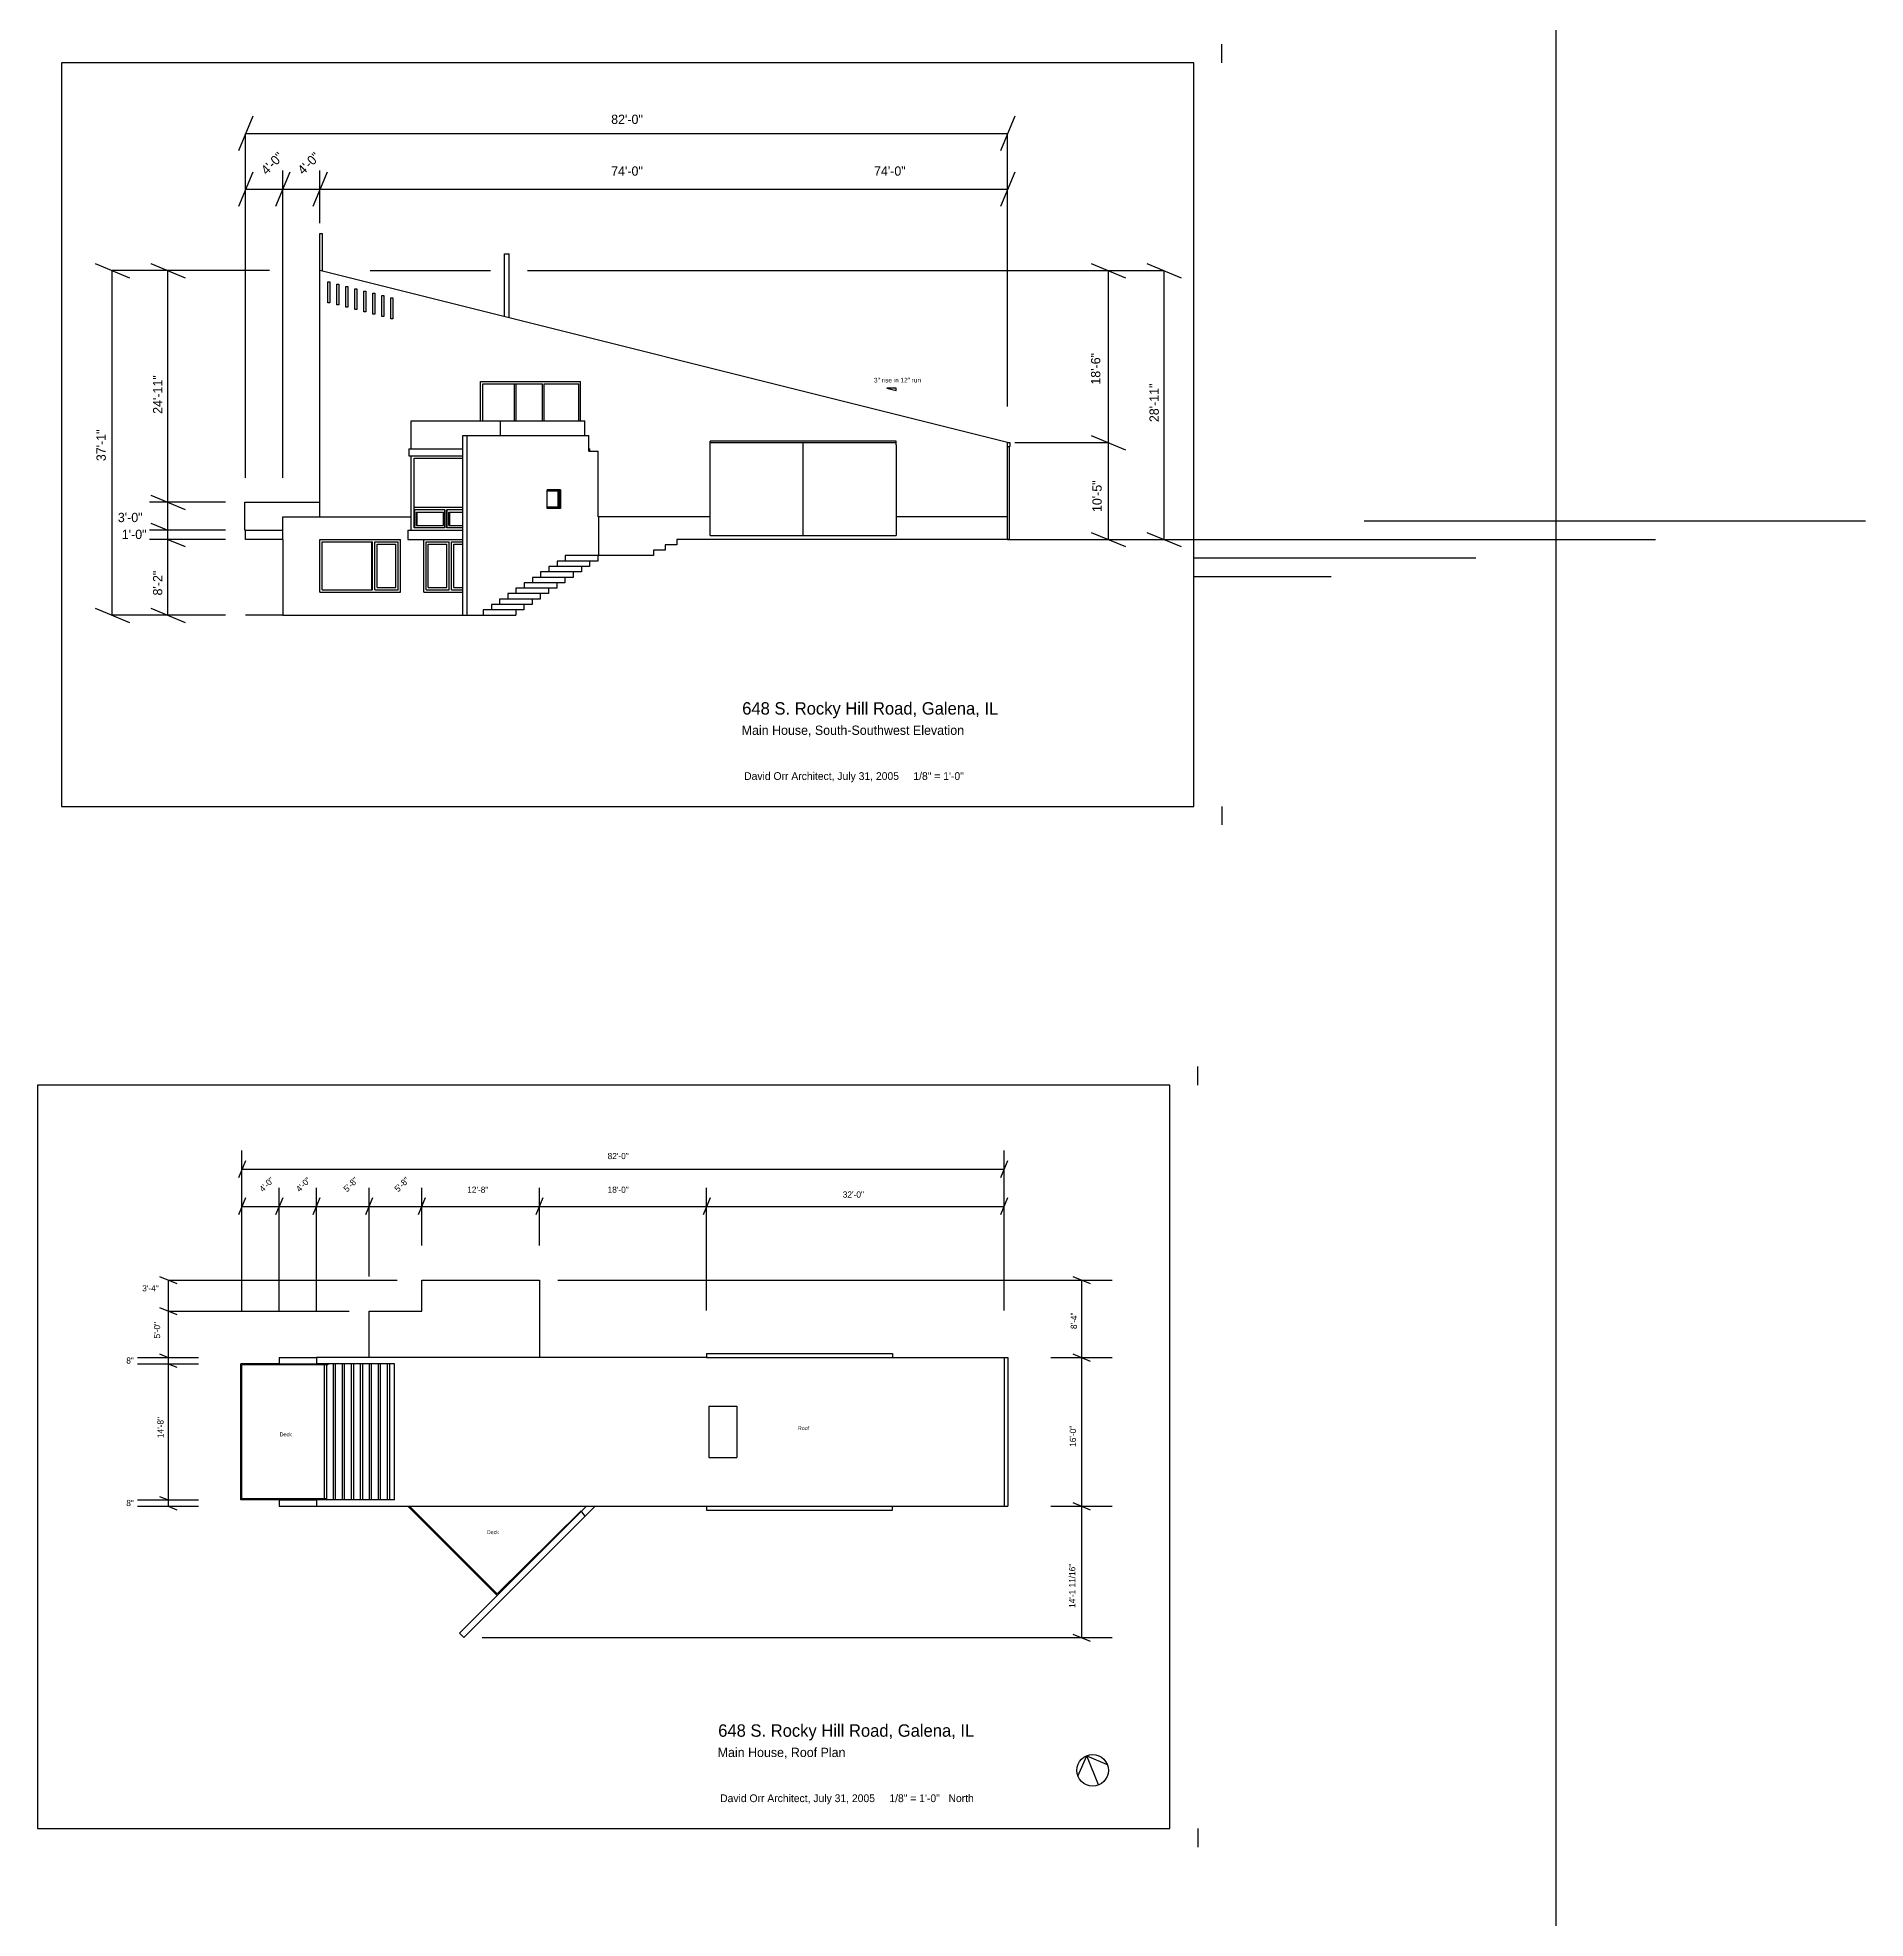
# Model space of a CAD drawing. Header units: inches. Extents: x -18614 to 1840, y -1744 to 7454.
# Drawn here: x -5585 to -3224, y 2001 to 4429 of the extents above; entities that cross this region are included whole.
import ezdxf

# ---------------------------------------------------------------- set-up
doc = ezdxf.new("R2010")
doc.units = ezdxf.units.IN
doc.header["$LTSCALE"] = 0.5
doc.header["$MEASUREMENT"] = 0
doc.linetypes.add('ACAD_ISO02W100', pattern=[15, 12, -3])
for name, color, linetype in [('A-Elev-North', 7, 'Continuous'), ('A-Elev-South', 7, 'Continuous'), ('A-glazing', 252, 'Continuous'), ('A-millwork', 252, 'Continuous'), ('A-roof', 253, 'Continuous'), ('A-soffit', 251, 'ACAD_ISO02W100'), ('A-walls', 7, 'Continuous'), ('border', 7, 'Continuous'), ('construction', 160, 'Continuous'), ('dimensions', 253, 'Continuous')]:
    doc.layers.add(name, color=color, linetype=linetype)

msp = doc.modelspace()

# ---------------------------------------------------------------- linework, layer by layer
at = {"layer": 'A-Elev-North'}
for p, q in [((-5220.1, 4128.3), (-5220.1, 4176.3)), ((-5220.1, 4176.3), (-5217.1, 4176.3)), ((-5217.1, 4176.3), (-5217.1, 4127.5))]:
    msp.add_line(p, q, dxfattribs=at)
at = {"layer": 'A-Elev-North', "color": 252}
for p, q in [((-5098.6, 3796.3, -15442.7), (-5098.6, 3886.3, -15442.7)), ((-5058.8, 3796.3, -30096.6), (-5058.8, 3819.3, -30227)), ((-5056.7, 3796.3, -30084.6), (-5056.7, 3819.3, -30215)), ((-5220.1, 3713.3, 7542.3), (-5220.1, 3781.3, 7542.3)), ((-5217.1, 3716.3, 7542.3), (-5217.1, 3778.3, 7542.3)), ((-5153.1, 3716.3, 0), (-5153.1, 3778.3, 0)), ((-5152.1, 3716.3, 0), (-5152.1, 3778.3, 0)), ((-5149.1, 3716.3), (-5149.1, 3778.3)), ((-5146.1, 3719.3), (-5146.1, 3775.3)), ((-5122.1, 3719.3), (-5122.1, 3775.3)), ((-5119.1, 3716.3), (-5119.1, 3778.3)), ((-5116.1, 3713.3, -30109.7), (-5116.1, 3781.3, -30109.7)), ((-5086.1, 3713.3, 15716.9), (-5086.1, 3781.3, 15716.9)), ((-5083.1, 3716.3, 15716.9), (-5083.1, 3778.3, 15716.9)), ((-5080.1, 3719.3, 15716.9), (-5080.1, 3775.3, 15716.9)), ((-5056.1, 3719.3, 15716.9), (-5056.1, 3775.3, 15716.9)), ((-5053.1, 3716.3, 15716.9), (-5053.1, 3778.3, 15716.9)), ((-5050.1, 3716.3, 15717), (-5050.1, 3778.3, 15717)), ((-5047.1, 3719.3, 15717), (-5047.1, 3775.3, 15717))]:
    msp.add_line(p, q, dxfattribs=at)
at = {"layer": 'A-Elev-North', "color": 251}
for p, q in [((-5097.5, 3796.3, -15442.7), (-5097.5, 3819.3, -15442.7)), ((-5095.4, 3799.3, -49440.1), (-5095.4, 3816.3, -49440.1)), ((-5095.4, 3816.3, -15442.7), (-5060.4, 3816.3, -47496.7)), ((-5094.3, 3799.3, -49440.1), (-5094.3, 3816.3, -49440.1)), ((-5060.4, 3799.3, -83437.4), (-5060.4, 3816.3, -83437.4)), ((-5055.6, 3796.3, -30084.6), (-5055.6, 3819.3, -30084.6)), ((-5053.5, 3816.3, -30084.6), (-5035.5, 3816.3, -46626.8)), ((-5053.5, 3799.3, -64081.9), (-5053.5, 3816.3, -64081.9)), ((-5052.5, 3799.3, -64081.9), (-5052.5, 3816.3, -64081.9)), ((-5095.4, 3799.3, -15442.7), (-5060.4, 3799.3, -47496.7)), ((-5053.5, 3799.3, -30084.6), (-5035.5, 3799.3, -46626.8))]:
    msp.add_line(p, q, dxfattribs=at)
at = {"layer": 'A-Elev-North', "color": 253}
for p, q in [((-5214.3, 2541, -15993.3), (-5214.3, 2717, -15993.3)), ((-5211.8, 2717, -15993.3), (-5211.8, 2541, -15993.3)), ((-5202.7, 2541, -15993.3), (-5202.7, 2717, -15993.3)), ((-5200.2, 2717, -15993.3), (-5200.2, 2541, -15993.3)), ((-5191.1, 2541, -15993.3), (-5191.1, 2717, -15993.3)), ((-5188.6, 2717, -15993.3), (-5188.6, 2541, -15993.3)), ((-5179.4, 2541, -15993.3), (-5179.4, 2717, -15993.3)), ((-5176.9, 2717, -15993.3), (-5176.9, 2541, -15993.3)), ((-5167.8, 2541, -15993.3), (-5167.8, 2717, -15993.3)), ((-5165.3, 2717, -15993.3), (-5165.3, 2541, -15993.3)), ((-5156.2, 2541, -15993.3), (-5156.2, 2717, -15993.3)), ((-5153.7, 2717, -15993.3), (-5153.7, 2541, -15993.3)), ((-5144.6, 2541, -15993.3), (-5144.6, 2717, -15993.3)), ((-5142.1, 2717, -15993.3), (-5142.1, 2541, -15993.3)), ((-5132.9, 2541, -15993.3), (-5132.9, 2717, -15993.3)), ((-5130.4, 2717, -15993.3), (-5130.4, 2541, -15993.3))]:
    msp.add_line(p, q, dxfattribs=at)
at = {"layer": 'A-Elev-North', "color": 253, "elevation": -5147.6}
for points in [[(-5207.2, 4113.9), (-5207.2, 4086.9), (-5209.7, 4086.9), (-5209.7, 4113.9)], [(-5195.6, 4111), (-5195.6, 4084), (-5198.1, 4084), (-5198.1, 4111)], [(-5184, 4108), (-5184, 4081), (-5186.5, 4081), (-5186.5, 4108)], [(-5172.3, 4105), (-5172.3, 4078), (-5174.8, 4078), (-5174.8, 4105)], [(-5160.7, 4102), (-5160.7, 4075), (-5163.2, 4075), (-5163.2, 4102)], [(-5149.1, 4099.1), (-5149.1, 4072.1), (-5151.6, 4072.1), (-5151.6, 4099.1)], [(-5137.5, 4096.1), (-5137.5, 4069.1), (-5140, 4069.1), (-5140, 4096.1)], [(-5125.8, 4093.1), (-5125.8, 4066.1), (-5128.3, 4066.1), (-5128.3, 4093.1)]]:
    msp.add_lwpolyline(points, close=True, dxfattribs=at)
at = {"layer": 'A-Elev-South', "color": 253}
for p, q in [((-5306.9, 4327.6), (-5325.3, 4283.2)), ((-4322.9, 4327.6), (-4341.3, 4283.2)), ((-5316.1, 4257.4), (-5316.1, 4305.4)), ((-5316.1, 4305.4), (-4332.1, 4305.4)), ((-4332.1, 4257.4), (-4332.1, 4305.4)), ((-5306.9, 4255.6), (-5325.3, 4211.2)), ((-5258.9, 4255.6), (-5277.3, 4211.2)), ((-5210.9, 4255.6), (-5229.3, 4211.2)), ((-5220.1, 4189.7), (-5220.1, 4257.4)), ((-4322.9, 4255.6), (-4341.3, 4211.2)), ((-5316.1, 4233.4), (-4332.1, 4233.4)), ((-5510.4, 4137.4), (-5466.1, 4119.1)), ((-5438.4, 4137.4), (-5394.1, 4119.1)), ((-4224.3, 4137.4), (-4180, 4119.1)), ((-4152.3, 4137.4), (-4108, 4119.1)), ((-5488.3, 3683.3), (-5488.3, 4128.3)), ((-5416.3, 3683.3), (-5416.3, 4128.3)), ((-4332.1, 3906.3), (-5220.1, 4128.3)), ((-5102.1, 3934.3, -15442.7), (-5010.5, 3934.3, -15442.7)), ((-5010.5, 3934.3), (-4878.2, 3934.3)), ((-4986.8, 3915.3, 0), (-4986.8, 3934.3, 0)), ((-4878.2, 3915.3), (-4878.2, 3934.3)), ((-5035.5, 3683.3, -15442.7), (-5035.5, 3915.3, -15442.7)), ((-5035.5, 3915.3, -22328), (-4873, 3915.3, -20666.7)), ((-5029.8, 3683.3), (-5029.8, 3915.3)), ((-4873, 3895.3), (-4873, 3915.3)), ((-4224.3, 3915.4), (-4180, 3897.1)), ((-5105.3, 3898.3, -15442.7), (-5035.5, 3898.3, -32614.7)), ((-5105.3, 3889.3, -15442.7), (-5035.5, 3889.3, -32614.7)), ((-4873, 3898.3, -15442.7), (-4871.4, 3898.3, -15442.7)), ((-4873, 3895.3, -15442.7), (-4860.8, 3895.3, -10326.7)), ((-4871.4, 3895.3, -15442.7), (-4871.4, 3898.3, -15442.7)), ((-4716.1, 3906.2), (-4716.1, 3908.2)), ((-4716.1, 3906.2), (-4476.1, 3906.2, 5147.6)), ((-4716.1, 3903.2), (-4716.1, 3906.2)), ((-4716.1, 3903.2), (-4716.1, 3903.2)), ((-4476.1, 3903.2, 5147.6), (-4476.1, 3908.2, 5147.6)), ((-4476.1, 3903.2, 5147.6), (-4476.1, 3786.3)), ((-4476.1, 3903.2, 5147.6), (-4476.1, 3903.2, 5147.6)), ((-4322.7, 3906.3), (-4202.2, 3906.3)), ((-5438.4, 3838.4, -5147.6), (-5394.1, 3820.1, -5147.6)), ((-4909.6, 3845.3), (-4926.6, 3845.3)), ((-4926.6, 3821.3, 2573.8), (-4926.6, 3845.3, 2573.8)), ((-4909.6, 3845.3), (-4909.6, 3821.3)), ((-4909.6, 3821.3), (-4926.6, 3821.3)), ((-5438.4, 3802.4, -5147.6), (-5416.3, 3793.3, -5147.6)), ((-5316.1, 3793.3, -21140.9), (-5268.1, 3793.3, -10845.7)), ((-5268.1, 3810.3, -10845.7), (-5102.1, 3810.3, -9488.4)), ((-5268.1, 3781.3, -3792.4), (-5268.1, 3810.3, -16232.3)), ((-5106.4, 3793.3, -15442.7), (-5035.5, 3793.3, -19746.9)), ((-4716.1, 3810.3), (-4860.8, 3810.3)), ((-4332.1, 3810.3, -4941.7), (-4476.1, 3810.3)), ((-4224.3, 3790.4, -5147.6), (-4180, 3772.1, -5147.6)), ((-4152.3, 3790.4, -5147.6), (-4108, 3772.1, -5147.6)), ((-5416.3, 3781.3), (-5394.1, 3772.1)), ((-5220.1, 3781.3, 7542.3), (-5116.1, 3781.3, 894.8)), ((-5106.4, 3781.3, -15442.7), (-5035.5, 3781.3, -19746.9)), ((-5106.4, 3781.3, 274.2), (-5102.1, 3781.3, 0)), ((-4882.5, 3746.3), (-4924.5, 3746.3)), ((-4871.9, 3753.3), (-4913.9, 3753.3)), ((-4861.3, 3760.3), (-4903.3, 3760.3)), ((-5217.1, 3716.3, -22759.2), (-5152.1, 3716.3, -26913.8)), ((-5149.1, 3716.3, -27105.6), (-5119.1, 3716.3, -29918)), ((-5146.1, 3719.3, -27297.3), (-5122.1, 3719.3, -29726.2)), ((-5083.1, 3716.3, -11388.6), (-5053.1, 3716.3, -14201)), ((-5080.1, 3719.3, -11580.4), (-5056.1, 3719.3, -14009.3)), ((-5050.1, 3716.3, -11388.6), (-5035.5, 3716.3, -12760.8)), ((-5047.1, 3719.3, -11580.4), (-5035.5, 3719.3, -12758.1)), ((-4924.9, 3718.3), (-4966.9, 3718.3)), ((-4914.3, 3725.3), (-4956.3, 3725.3)), ((-4903.7, 3732.3), (-4945.7, 3732.3)), ((-4893.1, 3739.3), (-4935.1, 3739.3)), ((-5510.4, 3692.4, -33902.1), (-5466.1, 3674.1, -33902.1)), ((-5438.4, 3692.4, -33902.1), (-5394.1, 3674.1, -33902.1)), ((-5220.1, 3713.3, -22567.4), (-5116.1, 3713.3, -30109.7)), ((-5086.1, 3713.3, -15415.5), (-5035.5, 3713.3, -18652.1)), ((-4956.7, 3697.3), (-4998.7, 3697.3)), ((-4946.1, 3704.3), (-4988.1, 3704.3)), ((-4935.5, 3711.3), (-4977.5, 3711.3)), ((-4956.7, 3690.3), (-5009.3, 3690.3)), ((-5320.7, 2944.1, -10845.7), (-5320.7, 2992.1, -10845.7)), ((-4336.7, 2944.1, -10845.7), (-4336.7, 2992.1, -10845.7)), ((-5316.1, 2979.1, -10845.7), (-5325.3, 2957, -10845.7)), ((-5320.7, 2968.1, -10845.7), (-4336.7, 2968.1, -10845.7)), ((-4332.1, 2979.1, -10845.7), (-4341.3, 2957, -10845.7)), ((-5224.7, 2785.6, -10845.7), (-5224.7, 2944.1, -10845.7)), ((-5156.7, 2829.5, -10845.7), (-5156.7, 2944.1, -10845.7)), ((-5088.7, 2869.6, -10845.7), (-5088.7, 2944.1, -10845.7)), ((-4936.7, 2869.6, -10845.7), (-4936.7, 2944.1, -10845.7)), ((-4720.7, 2785.6, -10845.7), (-4720.7, 2944.1, -10845.7)), ((-5316.1, 2931.1, -10845.7), (-5325.3, 2909, -10845.7)), ((-5320.7, 2920.1, -10845.7), (-4336.7, 2920.1, -10845.7)), ((-5268.1, 2931.1, -10845.7), (-5277.3, 2909, -10845.7)), ((-5220.1, 2931.1, -10845.7), (-5229.3, 2909, -10845.7)), ((-5152.1, 2931.1, -10845.7), (-5161.3, 2909, -10845.7)), ((-5084.1, 2931.1, -10845.7), (-5093.3, 2909, -10845.7)), ((-4932.1, 2931.1, -10845.7), (-4941.3, 2909, -10845.7)), ((-4716.1, 2931.1, -10845.7), (-4725.3, 2909, -10845.7)), ((-4332.1, 2931.1, -10845.7), (-4341.3, 2909, -10845.7)), ((-5427.2, 2829.6, -10845.7), (-5405, 2820.4, -10845.7)), ((-5416.1, 2825, -10845.7), (-5120.5, 2825, -10845.7)), ((-4912.7, 2825, -10845.7), (-4197.3, 2825, -10845.7)), ((-4247.8, 2829.6, -10845.7), (-4225.6, 2820.4, -10845.7)), ((-5427.2, 2789.6, -10845.7), (-5405, 2780.4, -10845.7)), ((-5416.1, 2785, -10845.7), (-5182.2, 2785, -10845.7)), ((-5455.5, 2725, -10845.7), (-5376.7, 2725, -10845.7)), ((-5427.2, 2729.6, -10845.7), (-5416.1, 2725, -10845.7)), ((-5272.7, 2725, -10845.7), (-5224.7, 2725, -15977.9)), ((-4276.1, 2725, -10845.7), (-4197.3, 2725, -10845.7)), ((-4247.8, 2729.6, -10845.7), (-4225.6, 2720.4, -10845.7)), ((-5455.5, 2717, -10845.7), (-5376.7, 2717, -10845.7)), ((-5416.1, 2717, -10845.7), (-5405, 2712.4, -10845.7)), ((-5272.7, 2717, -10845.7), (-5224.7, 2717, -15977.9)), ((-5455.5, 2541, -10845.7), (-5376.7, 2541, -10845.7)), ((-5455.5, 2533, -10845.7), (-5376.7, 2533, -10845.7)), ((-5427.2, 2545.6, -10845.7), (-5416.1, 2541, -10845.7)), ((-5416.1, 2533, -10845.7), (-5405, 2528.4, -10845.7)), ((-5272.7, 2541, -10845.7), (-5224.7, 2541, -10845.7)), ((-5272.7, 2533, -10845.7), (-5224.7, 2533, -10845.7)), ((-4276.1, 2533, -10845.7), (-4197.3, 2533, -10845.7)), ((-4247.8, 2537.6, -10845.7), (-4225.6, 2528.4, -10845.7)), ((-5010.4, 2363.3, -10845.7), (-4197.3, 2363.3, -10845.7)), ((-4247.8, 2367.9, -10845.7), (-4225.6, 2358.7, -10845.7))]:
    msp.add_line(p, q, dxfattribs=at)
at = {"layer": 'A-Elev-South', "color": 252}
for p, q in [((-5316.1, 3860.6), (-5316.1, 4257.4)), ((-5268.1, 3860.6), (-5268.1, 4257.4)), ((-4332.1, 3953), (-4332.1, 4257.4)), ((-5012.8, 3985.3, -15442.7), (-4883.8, 3985.3, -15442.7)), ((-5012.8, 3934.3, -15442.7), (-5012.8, 3985.3, -15442.7)), ((-4883.8, 3934.3), (-4883.8, 3985.3)), ((-5009.8, 3982.3, -15442.7), (-4966.8, 3982.3, 753.3)), ((-5009.8, 3934.3, -15442.7), (-5009.8, 3982.3, -15442.7)), ((-4968.8, 3934.3), (-4968.8, 3982.3)), ((-4966.8, 3982.3), (-4932.7, 3982.3)), ((-4966.8, 3934.3), (-4966.8, 3982.3)), ((-4932.7, 3934.3), (-4932.7, 3982.3)), ((-4930.7, 3982.3), (-4885.8, 3982.3, -15442.7)), ((-4930.7, 3934.3), (-4930.7, 3982.3)), ((-4885.8, 3934.3), (-4885.8, 3982.3)), ((-4332.1, 3906.3), (-4329.1, 3906.3)), ((-4332.1, 3901.3), (-4329.1, 3901.3)), ((-4330.1, 3901.3), (-4330.1, 3781.3, -5147.6)), ((-4329.1, 3906.3), (-4329.1, 3901.3)), ((-4912.4, 3843.7, 152.4), (-4926.6, 3843.7, 2316.2)), ((-4912.4, 3822.8, -257.6), (-4912.4, 3843.7, -257.6)), ((-5035.5, 3822.3, -19661.2), (-5098.6, 3822.3, -15442.7)), ((-5058.8, 3819.3, -15442.7), (-5098.6, 3819.3, -15442.7)), ((-5035.5, 3819.3, -33196.2), (-5056.7, 3819.3, -30084.6)), ((-4912.4, 3822.8, 152.4), (-4926.6, 3822.8, 2316.2)), ((-5058.8, 3796.3, -15442.7), (-5098.6, 3796.3, -15442.7)), ((-5035.5, 3796.3, -33196.2), (-5056.7, 3796.3, -30084.6)), ((-5217.1, 3778.3, 7350.5), (-5152.1, 3778.3, 3195.9)), ((-5149.1, 3778.3, 3004.1), (-5119.1, 3778.3, 191.8)), ((-5146.1, 3775.3, 2812.4), (-5122.1, 3775.3, 383.5)), ((-5083.1, 3778.3, 18721.1), (-5053.1, 3778.3, 15908.7)), ((-5080.1, 3775.3, 18529.3), (-5056.1, 3775.3, 16100.5)), ((-5050.1, 3778.3, 18721.1), (-5035.5, 3778.3, 17348.9)), ((-5047.1, 3775.3, 18529.3), (-5035.5, 3775.3, 17351.6)), ((-4332.1, 3781.3), (-3495.7, 3781.3)), ((-5320.7, 2785.6, -10845.7), (-5320.7, 2944.1, -10845.7)), ((-5272.7, 2785.6, -10845.7), (-5272.7, 2944.1, -10845.7)), ((-4336.7, 2785.6, -10845.7), (-4336.7, 2944.1, -10845.7))]:
    msp.add_line(p, q, dxfattribs=at)
at = {"layer": 'A-Elev-South', "color": 7}
for p, q in [((-4981.9, 4068.7), (-4981.9, 4150.2)), ((-4981.9, 4150.2), (-4975.9, 4150.2)), ((-4975.9, 4067.2), (-4975.9, 4150.2)), ((-5220.1, 3810.3), (-5220.1, 4128.3)), ((-5317.1, 3793.3, -15993.3), (-5317.1, 3829.3, -15993.3)), ((-5317.1, 3829.3, -15993.3), (-5220.1, 3829.3, -5147.6)), ((-5317.1, 3829.3, -15993.3), (-5241.4, 3829.3, -5147.6)), ((-5316.1, 3793.3, -15993.3), (-5317.1, 3793.3, -15921.8)), ((-5316.1, 3781.3, -10845.7), (-5316.1, 3793.3, -15993.3)), ((-5268.1, 3781.3, -3792.4), (-5316.1, 3781.3, -10845.7)), ((-4774.4, 3767.3), (-4789.4, 3767.3, 2864.1)), ((-4789.4, 3767.3), (-4789.4, 3760.3)), ((-4774.4, 3774.3), (-4774.4, 3767.3)), ((-4767.4, 3774.3), (-4774.4, 3774.3)), ((-4759.4, 3774.3), (-4767.4, 3774.3)), ((-4759.4, 3781.3), (-4759.4, 3774.3)), ((-4882.5, 3746.3), (-4882.5, 3739.3)), ((-4871.9, 3746.3), (-4882.5, 3746.3)), ((-4871.9, 3753.3), (-4871.9, 3746.3)), ((-4861.3, 3753.3), (-4871.9, 3753.3)), ((-4789.4, 3760.3, 10246.8), (-4866.8, 3760.3, 5099.2)), ((-4861.3, 3760.3), (-4861.3, 3753.3)), ((-4924.9, 3718.3), (-4924.9, 3711.3)), ((-4914.3, 3718.3), (-4924.9, 3718.3)), ((-4914.3, 3725.3), (-4914.3, 3718.3)), ((-4903.7, 3725.3), (-4914.3, 3725.3)), ((-4903.7, 3732.3), (-4903.7, 3725.3)), ((-4893.1, 3732.3), (-4903.7, 3732.3)), ((-4893.1, 3739.3), (-4893.1, 3732.3)), ((-4882.5, 3739.3), (-4893.1, 3739.3)), ((-4946.1, 3697.3), (-4956.7, 3697.3)), ((-4956.7, 3697.3), (-4956.7, 3690.3)), ((-4946.1, 3704.3), (-4946.1, 3697.3)), ((-4935.5, 3704.3), (-4946.1, 3704.3)), ((-4935.5, 3711.3), (-4935.5, 3704.3)), ((-4924.9, 3711.3), (-4935.5, 3711.3)), ((-5268.1, 3683.3, -33902.1), (-5316.1, 3683.3, -40955.4)), ((-5268.1, 3683.3, -33902.1), (-4967.3, 3683.3, 11357.2)), ((-4967.3, 3690.3), (-4967.3, 3683.3)), ((-5040, 2369, -10845.7), (-5034.4, 2363.3, -10845.7))]:
    msp.add_line(p, q, dxfattribs=at)
at = {"layer": 'A-Elev-South', "color": 251}
for p, q in [((-5102.1, 3898.3, -15442.7), (-5102.1, 3934.3, -15442.7)), ((-5105.3, 3898.3, -15442.7), (-5105.3, 3889.3, -15442.7)), ((-5102.1, 3793.3, -15442.7), (-5102.1, 3889.3, -15442.7)), ((-4860.8, 3810.3, -10326.7), (-4860.8, 3895.3, -10326.7)), ((-4476.1, 3908.2, 5147.6), (-4716.1, 3908.2)), ((-4911.4, 3821.3, -257.6), (-4911.4, 3845.3, -257.6)), ((-5106.4, 3793.3, -15442.7), (-5106.4, 3781.3, -15442.7)), ((-4860.1, 3760.3), (-4860.1, 3810.3)), ((-4924.5, 3746.3), (-4924.5, 3739.3)), ((-4913.9, 3753.3), (-4913.9, 3746.3)), ((-4903.3, 3760.3), (-4903.3, 3753.3)), ((-4966.9, 3718.3), (-4966.9, 3711.3)), ((-4956.3, 3725.3), (-4956.3, 3718.3)), ((-4945.7, 3732.3), (-4945.7, 3725.3)), ((-4935.1, 3739.3), (-4935.1, 3732.3)), ((-4998.7, 3697.3), (-4998.7, 3690.3)), ((-4988.1, 3704.3), (-4988.1, 3697.3)), ((-4977.5, 3711.3), (-4977.5, 3704.3)), ((-5009.3, 3690.3), (-5009.3, 3683.3))]:
    msp.add_line(p, q, dxfattribs=at)
at = {"layer": 'A-Elev-South'}
for p, q in [((-4716.1, 3786.3), (-4716.1, 3903.2)), ((-4596.1, 3786.3), (-4596.1, 3906.2)), ((-4332.1, 3786.3), (-4332.1, 3906.3)), ((-4332.1, 3781.3), (-4332.1, 3894.3)), ((-5268.1, 3781.3, -550.6), (-5268.1, 3683.3, -550.6)), ((-4330.1, 3781.3, 0), (-4759.4, 3781.3, 5147.6)), ((-4716.1, 3786.3), (-4476.1, 3786.3))]:
    msp.add_line(p, q, dxfattribs=at)
at = {"layer": 'A-Elev-South', "color": 250}
msp.add_line((-4910.7, 3821.3), (-4910.7, 3845.3), dxfattribs=at)
at = {"layer": 'A-Elev-South', "color": 126}
for p, q in [((-3871.6, 3805.3, -10295.1), (-3224.5, 3805.3, -10295.1)), ((-4091.6, 3757.3), (-3727.6, 3757.3)), ((-4091.6, 3733.3), (-3914.3, 3733.3))]:
    msp.add_line(p, q, dxfattribs=at)
at = {"layer": 'A-glazing'}
for p, q in [((-5098.6, 3886.3, -41180.5), (-5035.5, 3886.3, -45570.1)), ((-5272.7, 2717, -10845.7), (-5320.7, 2717, -10845.7)), ((-4717.7, 2662, -10845.7), (-4681.7, 2662, -10845.7)), ((-4717.7, 2596, -10845.7), (-4681.7, 2596, -10845.7)), ((-4991.3, 2417.7, -10845.7), (-5106.7, 2533, -10845.7))]:
    msp.add_line(p, q, dxfattribs=at)
at = {"layer": 'A-millwork'}
for p, q in [((-5272.7, 2717, -10845.7), (-5322.2, 2717, -10845.7)), ((-5322.2, 2541, -10845.7), (-5322.2, 2717, -10845.7)), ((-5210, 2715.5, -15993.3), (-5320.7, 2715.5, -10845.7)), ((-5320.7, 2542.5, -10845.7), (-5320.7, 2715.5, -10845.7)), ((-5210, 2717, -15993.3), (-5210, 2715.5, -15993.3)), ((-4717.7, 2662, -10845.7), (-4717.7, 2596, -10845.7)), ((-4681.7, 2662, -10845.7), (-4681.7, 2596, -10845.7)), ((-5272.7, 2541, -10845.7), (-5322.2, 2541, -10845.7)), ((-5212.2, 2542.5, -10845.7), (-5320.7, 2542.5, -10845.7)), ((-5212.2, 2542.5, -10845.7), (-5212.2, 2541, -10845.7)), ((-4991.3, 2419.9, -10845.7), (-5104.5, 2533.1, -10845.7)), ((-4882.8, 2526.8, -10845.7), (-4991.3, 2419.9, -10845.7))]:
    msp.add_line(p, q, dxfattribs=at)
at = {"layer": 'A-roof'}
for p, q in [((-4720.7, 2730, -10845.7), (-4720.7, 2725, -10845.7)), ((-4720.7, 2730, -10845.7), (-4480.7, 2730, -10845.7)), ((-4720.7, 2725, -10845.7), (-4336.7, 2725, -10845.7)), ((-4480.7, 2730, -10845.7), (-4480.7, 2725, -10845.7)), ((-4336.7, 2725, -10845.7), (-4331.7, 2725, -10845.7)), ((-4336.7, 2725, -10845.7), (-4336.7, 2533, -10845.7)), ((-4331.7, 2725, -10845.7), (-4331.7, 2533, -10845.7)), ((-4720.7, 2533, -10845.7), (-4336.7, 2533, -10845.7)), ((-4720.7, 2533, -10845.7), (-4720.7, 2528, -10845.7)), ((-4720.7, 2528, -10845.7), (-4480.7, 2528, -10845.7)), ((-4480.7, 2528, -10845.7), (-4480.7, 2533, -10845.7)), ((-4336.7, 2533, -10845.7), (-4331.7, 2533, -10845.7))]:
    msp.add_line(p, q, dxfattribs=at)
at = {"layer": 'A-walls', "color": 253}
for p, q in [((-4476.1, 3976.5), (-4488.1, 3976.5)), ((-4488.1, 3976.5), (-4476.1, 3973.5, 5147.6)), ((-4476.1, 3973.5, 5147.6), (-4476.1, 3976.5, 5147.6)), ((-5416.1, 2825, -10845.7), (-5416.1, 2533, -10845.7)), ((-4236.7, 2825, -10845.7), (-4236.7, 2363.3, -10845.7)), ((-5272.7, 2725, -15993.3), (-5272.7, 2717, -15993.3)), ((-5272.7, 2541, -10845.7), (-5272.7, 2533, -10845.7)), ((-5040, 2369, -10845.7), (-4876, 2533, -10845.7)), ((-4881.7, 2525.8, -10845.7), (-4882.8, 2526.8, -10845.7))]:
    msp.add_line(p, q, dxfattribs=at)
at = {"layer": 'A-walls'}
for p, q in [((-5088.7, 2825, -10845.7), (-4936.7, 2825, -10845.7)), ((-5088.7, 2785, -10845.7), (-5088.7, 2825, -10845.7)), ((-4936.7, 2825, -10845.7), (-4936.7, 2725, -10845.7)), ((-5156.7, 2785, -10845.7), (-5088.7, 2785, -10845.7)), ((-5156.7, 2725, -10845.7), (-5156.7, 2785, -10845.7)), ((-5224.7, 2725, -10845.7), (-5224.7, 2717, -10845.7)), ((-4720.7, 2725, -10845.7), (-5224.7, 2725, -10845.7)), ((-5123.6, 2717, -10845.7), (-5224.7, 2717, -16132.2)), ((-5123.6, 2541, -10845.7), (-5123.6, 2717, -10845.7)), ((-5224.7, 2541, -10845.7), (-5224.7, 2533, -10845.7)), ((-5123.6, 2541, -10845.7), (-5224.7, 2541, -10845.7)), ((-5224.7, 2533, -10845.7), (-4720.7, 2533, -10845.7))]:
    msp.add_line(p, q, dxfattribs=at)
at = {"layer": 'A-walls', "color": 254}
for p, q in [((-4877.6, 2520.1, -10845.7), (-4881.7, 2525.8, -10845.7)), ((-4864.7, 2533, -10845.7), (-4877.6, 2520.1, -10845.7)), ((-4877.6, 2520.1, -10845.7), (-5034.4, 2363.3, -10845.7))]:
    msp.add_line(p, q, dxfattribs=at)
at = {"layer": 'border'}
for p, q in [((-4241.3, 2184.3), (-4230, 2210.8)), ((-4241.3, 2184.3), (-4230, 2210.8)), ((-4230, 2210.8), (-4203.5, 2199.6)), ((-4214.8, 2173.1), (-4230, 2210.8)), ((-4214.8, 2173.1), (-4230, 2210.8)), ((-4230, 2210.8), (-4203.5, 2199.6))]:
    msp.add_line(p, q, dxfattribs=at)
for points in [[(-5553.6, 4396.6), (-5553.6, 3436.6), (-4091.6, 3436.6), (-4091.6, 4396.6), (-5553.6, 4396.6)], [(-5584.6, 3076.8), (-5584.6, 2116.8), (-4122.6, 2116.8), (-4122.6, 3076.8), (-5584.6, 3076.8)]]:
    msp.add_lwpolyline(points, close=True, dxfattribs=at)
at = {"layer": 'construction'}
for p, q in [((-3624.4, 4781.6), (-3624.4, 1537.5)), ((-4055.6, 4396.6), (-4055.6, 4420.6)), ((-4055.6, 3436.6), (-4055.6, 3412.6)), ((-4086.6, 3076.8), (-4086.6, 3100.8)), ((-4086.6, 2116.8), (-4086.6, 2092.8))]:
    msp.add_line(p, q, dxfattribs=at)
at = {"layer": 'dimensions'}
for p, q in [((-5285.2, 4128.3), (-5488.3, 4128.3)), ((-5155, 4128.3), (-4999.9, 4128.3)), ((-4951.9, 4128.3), (-4130.2, 4128.3)), ((-4202.2, 4128.3, 346.9), (-4202.2, 3781.3, -5147.6)), ((-4130.2, 4128.3, 346.9), (-4130.2, 3781.3, -5147.6)), ((-5342, 3829.3, -5147.6), (-5440.3, 3829.3, -5147.6)), ((-5342, 3793.3, -5147.6), (-5440.3, 3793.3, -5147.6)), ((-5342, 3781.3), (-5440.3, 3781.3)), ((-5342, 3683.3, -33902.1), (-5488.3, 3683.3, -33902.1))]:
    msp.add_line(p, q, dxfattribs=at)
msp.add_circle((-4222.4, 2191.9), 20.4, dxfattribs=at)
msp.add_circle((-4222.4, 2191.9), 20.4, dxfattribs=at)

# ---------------------------------------------------------------- texts
at = {"layer": 'A-soffit', "color": 7}
for s, p in [('Deck', (-5272.1, 2623.2, -10845.7)), ('Roof', (-4602.9, 2631.3, -10845.7)), ('Deck', (-5004.6, 2496.9, -10845.7))]:
    msp.add_text(s, height=5, dxfattribs=at).set_placement(p)
at = {"layer": 'construction', "color": 7}
for s, height, p in [('82\'-0"', 12, (-4844, 4317.7, -5147.6)), ('74\'-0"', 12, (-4844, 4250.9, -5147.6)), ('74\'-0"', 12, (-4504.6, 4250.9, -5147.6)), ('3" rise in 12" run', 6, (-4504.6, 3983.9, -5147.6)), ('3\'-0"', 12, (-5481, 3803.6, -5147.6)), ('1\'-0"', 12, (-5475.9, 3781.8, -25737.8)), ('648 S. Rocky Hill Road, Galena, IL', 16, (-4674.8, 3555.1, -15993.3)), ('648 S. Rocky Hill Road, Galena, IL', 16, (-4674.8, 3555.1, -15993.3)), ('Main House, South-Southwest Elevation', 12, (-4675.5, 3528.9, -15993.3)), ('David Orr Architect, July 31, 2005     1/8" = 1\'-0"', 10, (-4672.3, 3470.7, -15993.3)), ('82\'-0"', 8, (-4848.6, 2981.1, -15993.3)), ('12\'-8"', 8, (-5029.9, 2937.6, -15993.3)), ('18\'-0"', 8, (-4848.6, 2937.6, -15993.3)), ('32\'-0"', 8, (-4544.9, 2931.4, -15993.3)), ('3\'-4"', 8, (-5449.5, 2810.3, -15993.3)), ('8"', 8, (-5470.1, 2717.1, -15993.3)), ('8"', 8, (-5470.1, 2533.1, -15993.3)), ('648 S. Rocky Hill Road, Galena, IL', 16, (-4705.8, 2235.3, -15993.3)), ('648 S. Rocky Hill Road, Galena, IL', 16, (-4705.8, 2235.3, -15993.3)), ('Main House, Roof Plan', 12, (-4706.5, 2209.1, -15993.3)), ('David Orr Architect, July 31, 2005     1/8" = 1\'-0"   North', 10, (-4703.3, 2150.9, -15993.3))]:
    msp.add_text(s, height=height, dxfattribs=at).set_placement(p)
for s, height, rotation, p in [('4\'-0"', 12, 45, (-5288.9, 4251.3, -5147.6)), ('4\'-0"', 12, 45, (-5241.7, 4251.3, -5147.6)), ('18\'-6"', 12, 90, (-4212.4, 3981.1)), ('24\'-11"', 12, 90, (-5423.6, 3943.4)), ('28\'-11"', 12, 90, (-4136.9, 3932.7)), ('37\'-1"', 12, 90, (-5496.6, 3882.3)), ('10\'-5"', 12, 90, (-4210.6, 3816.6, -5147.6)), ('8\'-2"', 12, 90, (-5423.6, 3708.9)), ('4\'-0"', 8, 45, (-5293.5, 2938, -15993.3)), ('4\'-0"', 8, 45, (-5246.3, 2938, -15993.3)), ('5\'-8"', 8, 45, (-5185, 2938, -15993.3)), ('5\'-8"', 8, 45, (-5119, 2938, -15993.3)), ('5\'-0"', 8, 90, (-5426.4, 2749.5, -15993.3)), ('8\'-4"', 8, 90, (-4242.6, 2761.7, -15993.3)), ('14\'-8"', 8, 90, (-5422, 2620.9, -15993.3)), ('16\'-0"', 8, 90, (-4243.8, 2609.6, -15993.3)), ('14\'-1 11/16"', 8, 90, (-4244.7, 2401.6, -15993.3))]:
    msp.add_text(s, height=height, rotation=rotation, dxfattribs=at).set_placement(p)

doc.saveas('drawing.dxf')
